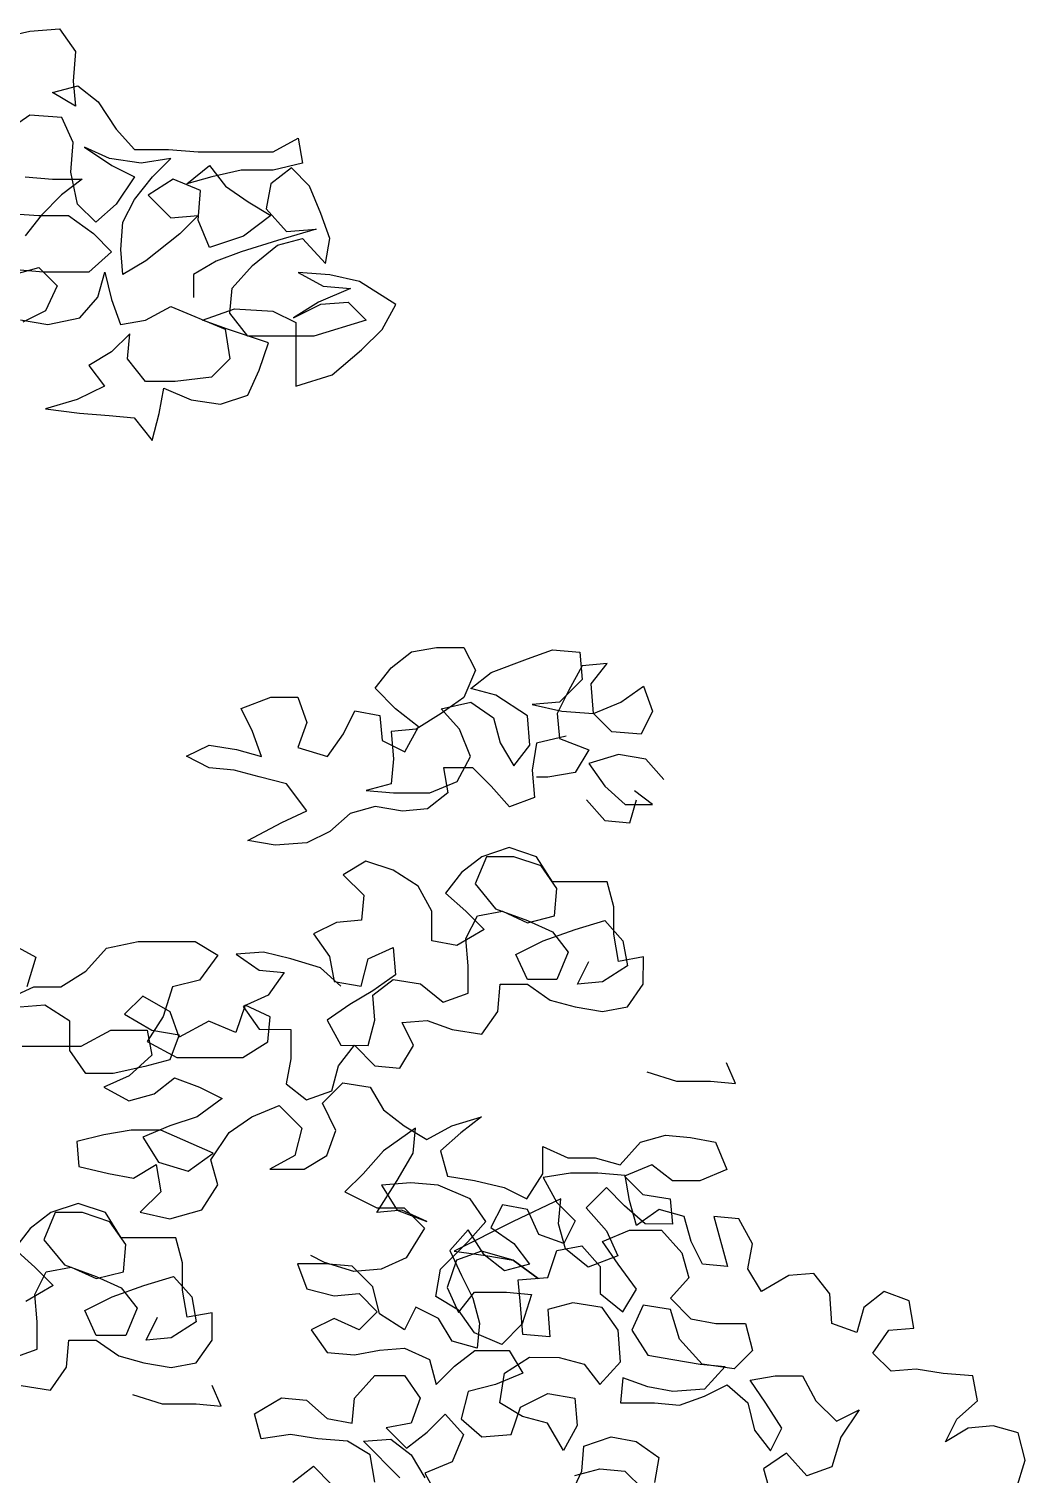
# Model space of a CAD drawing. Header units: millimetres. Extents: x -2.61 to 2.71, y 0 to 8.31.
# Drawn here: x 1.491 to 2.619, y 6.197 to 7.833 of the extents above; entities that cross this region are included whole.
import ezdxf

# ---------------------------------------------------------------- set-up
doc = ezdxf.new("R2010")
doc.units = ezdxf.units.MM
doc.header["$LTSCALE"] = 5

msp = doc.modelspace()

# ---------------------------------------------------------------- linework, layer by layer
for points in [[(1.4592, 7.8224), (1.4927, 7.8301), (1.5261, 7.8326), (1.5441, 7.8069), (1.5415, 7.7734), (1.5441, 7.7451), (1.5183, 7.7606), (1.5467, 7.7683), (1.5698, 7.7502), (1.5904, 7.7193), (1.611, 7.6961), (1.6496, 7.6961), (1.683, 7.6935), (1.768, 7.6934), (1.7963, 7.7088), (1.8014, 7.6805), (1.768, 7.6728), (1.7319, 7.6728), (1.6984, 7.6651), (1.6701, 7.6574), (1.6959, 7.678), (1.7139, 7.6548), (1.7396, 7.6368), (1.7653, 7.6213), (1.7344, 7.5982), (1.6958, 7.5853), (1.683, 7.6162), (1.6856, 7.6497), (1.6547, 7.6626), (1.6264, 7.6446), (1.6521, 7.6189), (1.683, 7.6214), (1.6624, 7.6008), (1.6237, 7.57), (1.598, 7.5545), (1.5954, 7.5829), (1.598, 7.6138), (1.6109, 7.6395), (1.6315, 7.6652), (1.6521, 7.6858), (1.6187, 7.6807), (1.5826, 7.6858), (1.5543, 7.6987), (1.5852, 7.6781), (1.6109, 7.6652), (1.5903, 7.6344), (1.5671, 7.6138), (1.5465, 7.6344), (1.5389, 7.6704), (1.5415, 7.7039), (1.5286, 7.7322), (1.4926, 7.7348), (1.4591, 7.7117)], [(1.4821, 7.5032), (1.513, 7.498), (1.549, 7.5057), (1.5696, 7.5288), (1.5774, 7.5571), (1.5851, 7.5262), (1.5953, 7.4979), (1.6236, 7.503), (1.652, 7.5185), (1.7137, 7.4927), (1.7189, 7.4592), (1.6982, 7.4386), (1.6571, 7.4335), (1.6236, 7.4335), (1.603, 7.4593), (1.6056, 7.4876), (1.585, 7.467), (1.5592, 7.4516), (1.5772, 7.4284), (1.5463, 7.413), (1.5103, 7.4027), (1.5489, 7.3976), (1.5824, 7.395), (1.6107, 7.3924), (1.6312, 7.3666), (1.639, 7.3975), (1.6442, 7.4258), (1.6751, 7.4129), (1.7085, 7.4077), (1.7394, 7.418), (1.7523, 7.4463), (1.7626, 7.4772), (1.7163, 7.4927), (1.688, 7.503), (1.7241, 7.5158), (1.7678, 7.5132), (1.7935, 7.5003), (1.7935, 7.4282), (1.8347, 7.4411), (1.8682, 7.4693), (1.8914, 7.4925), (1.9068, 7.5208), (1.8657, 7.5466), (1.8322, 7.5543), (1.7962, 7.5569), (1.8245, 7.5415), (1.8554, 7.5389), (1.8193, 7.5235), (1.791, 7.5055), (1.8219, 7.5209), (1.8528, 7.5234), (1.8733, 7.5028), (1.8141, 7.4848), (1.7395, 7.4849), (1.7189, 7.5107), (1.7215, 7.539), (1.7447, 7.5647), (1.773, 7.5878), (1.8014, 7.5955), (1.8271, 7.5672), (1.8322, 7.5955), (1.822, 7.6238), (1.8091, 7.6547), (1.7886, 7.6754), (1.7654, 7.6574), (1.7602, 7.629), (1.7833, 7.6033), (1.8168, 7.6058), (1.773, 7.593), (1.7318, 7.5802), (1.7035, 7.5699), (1.6778, 7.5545), (1.6777, 7.5287)], [(1.4874, 7.6653), (1.5183, 7.6627), (1.5517, 7.6627), (1.5285, 7.6447), (1.5053, 7.6216), (1.4873, 7.5984)], [(1.4642, 7.6242), (1.5028, 7.6216), (1.5362, 7.6215), (1.5645, 7.6009), (1.5851, 7.5803), (1.5593, 7.5572), (1.5079, 7.5572), (1.477, 7.5598)], [(1.4744, 7.5547), (1.5027, 7.5624), (1.5233, 7.5417), (1.5104, 7.5134), (1.4846, 7.5006)], [(2.0998, 7.032), (2.0663, 7.0243), (2.0611, 6.9935), (2.0637, 6.9626), (2.0354, 6.9523), (2.0148, 6.9755), (1.9942, 6.9961), (1.9607, 6.9961), (1.9659, 6.9678), (1.9427, 6.9498), (1.9144, 6.9473), (1.8835, 6.9524), (1.8552, 6.9447), (1.832, 6.9242), (1.8062, 6.9113), (1.7702, 6.9088), (1.7393, 6.9139), (1.7779, 6.9345), (1.8062, 6.9474), (1.7831, 6.9783), (1.7522, 6.986), (1.7239, 6.9938), (1.6956, 6.9964), (1.6699, 7.0093), (1.6956, 7.0221), (1.7265, 7.0169), (1.7548, 7.0092), (1.7445, 7.0375), (1.7317, 7.0633), (1.7652, 7.0761), (1.7961, 7.0761), (1.8063, 7.0477), (1.796, 7.0194), (1.8295, 7.0091), (1.8475, 7.0348), (1.8604, 7.0606), (1.8887, 7.0554), (1.8913, 7.0271), (1.917, 7.0142), (1.9325, 7.0425), (1.9067, 7.0631), (1.8836, 7.0863), (1.9016, 7.1094), (1.9248, 7.1274), (1.9531, 7.1326), (1.984, 7.1325), (1.9969, 7.1068), (1.984, 7.0759), (1.9582, 7.0579), (1.9299, 7.0399), (1.9016, 7.0374), (1.9041, 7.0065), (1.9015, 6.9782), (1.8732, 6.9705), (1.9041, 6.9679), (1.9453, 6.9678), (1.9762, 6.9807), (1.9916, 7.009), (1.9788, 7.0399), (1.9582, 7.0631), (1.9917, 7.0707), (2.0174, 7.0527), (2.0251, 7.0244), (2.0405, 6.9986), (2.0586, 7.0218), (2.056, 7.0552), (2.02, 7.0784), (1.9917, 7.0862), (2.0149, 7.1042), (2.0561, 7.1196), (2.0844, 7.1299), (2.1153, 7.1273), (2.1179, 7.0964), (2.0921, 7.0707), (2.0612, 7.0681), (2.0947, 7.0604), (2.1307, 7.0577), (2.1616, 7.0706), (2.1874, 7.0886), (2.1976, 7.0603), (2.1847, 7.0345), (2.1513, 7.0371), (2.1307, 7.0577), (2.1282, 7.0912), (2.1462, 7.1144), (2.1179, 7.1118), (2.1024, 7.0835), (2.0895, 7.0578), (2.0921, 7.0295), (2.1255, 7.0166), (2.11, 6.9908), (2.0791, 6.9857), (2.0663, 6.9857)], [(2.2104, 6.983), (2.1899, 7.0062), (2.159, 7.0114), (2.1255, 7.0011), (2.1435, 6.9754), (2.1666, 6.9547), (2.1975, 6.9547), (2.177, 6.9702)], [(2.1229, 6.9599), (2.1435, 6.9367), (2.1718, 6.9341), (2.1795, 6.9599)], [(1.8447, 6.7491), (1.8215, 6.7697), (1.7881, 6.78), (1.7572, 6.7878), (1.7263, 6.7853), (1.752, 6.7672), (1.7803, 6.7646), (1.7623, 6.7389), (1.734, 6.726), (1.752, 6.7003), (1.788, 6.7002), (1.788, 6.6668), (1.7828, 6.6385), (1.8059, 6.6204), (1.8343, 6.6307), (1.842, 6.659), (1.8601, 6.6822), (1.8832, 6.659), (1.9115, 6.6564), (1.927, 6.6821), (1.9141, 6.7079), (1.9425, 6.7104), (1.9708, 6.7001), (2.0042, 6.6949), (2.0223, 6.7206), (2.0249, 6.7515), (2.0558, 6.7515), (2.0815, 6.7334), (2.1098, 6.7257), (2.1407, 6.7205), (2.169, 6.7256), (2.187, 6.7514), (2.1871, 6.7823), (2.1588, 6.7771), (2.1536, 6.808), (2.1537, 6.8389), (2.146, 6.8672), (2.0842, 6.8673), (2.0662, 6.8956), (2.0353, 6.906), (2.0044, 6.8957), (1.9812, 6.8777), (1.9632, 6.8545), (1.9863, 6.8339), (2.0069, 6.8133), (1.976, 6.7953), (1.9477, 6.8005), (1.9477, 6.834), (1.9323, 6.8623), (1.904, 6.8803), (1.8731, 6.8907), (1.8474, 6.8752), (1.8705, 6.852), (1.8679, 6.8237), (1.8396, 6.8212), (1.8138, 6.8083), (1.8318, 6.7826), (1.837, 6.7543), (1.8678, 6.7491), (1.8756, 6.78), (1.9039, 6.7928), (1.9065, 6.7619), (1.8807, 6.7439), (1.855, 6.7285), (1.8292, 6.7105), (1.8446, 6.6822), (1.8755, 6.6821), (1.8833, 6.7105), (1.8807, 6.7388), (1.9039, 6.7568), (1.9348, 6.7516), (1.9605, 6.731), (1.9888, 6.7412), (1.9889, 6.7721), (1.9863, 6.803), (1.9992, 6.8288), (2.0275, 6.8339), (2.0558, 6.821), (2.0867, 6.8287), (2.0893, 6.8596), (2.0713, 6.8853), (2.0405, 6.8957), (2.0096, 6.8957), (1.9967, 6.8648), (2.0198, 6.8365), (2.0558, 6.8236), (2.0841, 6.8107), (2.1021, 6.7875), (2.0892, 6.7566), (2.0558, 6.7566), (2.0429, 6.785), (2.0738, 6.8004), (2.1099, 6.8132), (2.1434, 6.8235), (2.1639, 6.8003), (2.169, 6.772), (2.1407, 6.754), (2.1124, 6.7514), (2.1253, 6.7772)], [(1.4634, 6.7329), (1.4969, 6.7483), (1.5277, 6.7483), (1.5561, 6.7663), (1.5793, 6.792), (1.6153, 6.7997), (1.6797, 6.7996), (1.7054, 6.7842), (1.6848, 6.7559), (1.6539, 6.7482), (1.6435, 6.7147), (1.6255, 6.6864), (1.659, 6.6684), (1.7336, 6.6683), (1.7619, 6.6863), (1.7645, 6.7146), (1.7362, 6.7275), (1.7259, 6.6966), (1.695, 6.7095), (1.6615, 6.6915), (1.6513, 6.7199), (1.6204, 6.7379), (1.5998, 6.7173), (1.6307, 6.6993), (1.6615, 6.6941), (1.6512, 6.6658), (1.6229, 6.6581), (1.5869, 6.6504), (1.556, 6.6504), (1.538, 6.6762), (1.538, 6.7097), (1.5097, 6.7277), (1.4814, 6.7252)], [(1.4712, 6.7973), (1.4995, 6.7818), (1.4891, 6.7483)], [(1.4839, 6.6814), (1.5508, 6.6813), (1.5843, 6.6993), (1.6255, 6.6993), (1.6306, 6.671), (1.6049, 6.6478), (1.5765, 6.635), (1.6048, 6.6195), (1.6332, 6.6272), (1.6564, 6.6452), (1.6847, 6.6349), (1.7104, 6.622), (1.6821, 6.6014), (1.6512, 6.5912), (1.6203, 6.5783), (1.6383, 6.55), (1.6717, 6.5397), (1.7, 6.5602), (1.6409, 6.586), (1.6074, 6.586), (1.5765, 6.5809), (1.5456, 6.5732), (1.5481, 6.5449), (1.5816, 6.5372), (1.6099, 6.532), (1.6357, 6.5474), (1.6408, 6.5165), (1.6176, 6.4934), (1.6511, 6.4856), (1.6871, 6.4959), (1.7052, 6.5242), (1.6975, 6.5525), (1.7181, 6.5834), (1.7438, 6.6014), (1.7747, 6.6142), (1.8005, 6.5884), (1.7927, 6.5576), (1.7644, 6.5421), (1.803, 6.5421), (1.8287, 6.5575), (1.8391, 6.5858), (1.8237, 6.6167), (1.8468, 6.6399), (1.8777, 6.6347), (1.8931, 6.609), (1.9163, 6.5909), (1.942, 6.5754), (1.9704, 6.5909), (2.0038, 6.6011), (1.9806, 6.5831), (1.9575, 6.5626), (1.9652, 6.5342), (1.996, 6.5291), (2.0295, 6.5213), (2.0552, 6.5084), (2.0733, 6.5367), (2.0733, 6.5676), (2.1016, 6.5547), (2.1325, 6.5547), (2.1608, 6.5469), (2.184, 6.5726), (2.2123, 6.5803), (2.2406, 6.5777), (2.2689, 6.5726), (2.2818, 6.5417), (2.2509, 6.5288), (2.22, 6.5289), (2.1968, 6.5469), (2.1659, 6.5341), (2.1865, 6.5134), (2.2174, 6.5083), (2.22, 6.4799), (2.1891, 6.48), (2.1659, 6.5006), (2.1453, 6.5212), (2.1222, 6.4981), (2.1453, 6.4723), (2.1581, 6.444), (2.1247, 6.4311), (2.0989, 6.4517), (2.0912, 6.4801), (2.0938, 6.5084), (2.0398, 6.4827), (1.9728, 6.4493), (2.0088, 6.4441), (2.0397, 6.4389), (2.068, 6.4183), (2.0397, 6.4389), (2.0037, 6.4493), (1.9754, 6.439), (1.965, 6.4081), (1.9779, 6.3798), (1.9959, 6.4029), (2.032, 6.4029), (2.0603, 6.4003), (2.05, 6.3668), (2.0268, 6.3437), (1.9959, 6.3566), (1.9779, 6.3823), (1.9522, 6.3978), (1.9573, 6.4287), (1.9883, 6.4596), (2.0089, 6.4827), (1.9909, 6.5085), (1.9549, 6.5239), (1.924, 6.5266), (1.8905, 6.524), (1.9085, 6.4957), (1.9419, 6.4828), (1.9136, 6.4957), (1.8853, 6.4931), (1.9085, 6.5291), (1.9266, 6.56), (1.9292, 6.5883), (1.8931, 6.5626), (1.8699, 6.5369), (1.8493, 6.5163), (1.8853, 6.4983), (1.9162, 6.4982), (1.9394, 6.4751), (1.9187, 6.4416), (1.8904, 6.4288), (1.8595, 6.4262), (1.8261, 6.4365), (1.8106, 6.4443)], [(2.1912, 6.652), (2.2247, 6.6417), (2.2633, 6.6416), (2.2916, 6.639), (2.2813, 6.6622)], [(2.609, 6.1793), (2.6193, 6.2127), (2.6116, 6.2436), (2.5833, 6.2514), (2.555, 6.2488), (2.5292, 6.2334), (2.5421, 6.2591), (2.5653, 6.2797), (2.5602, 6.308), (2.5267, 6.3106), (2.4958, 6.3158), (2.4675, 6.3133), (2.4469, 6.3339), (2.465, 6.3596), (2.4933, 6.3621), (2.4882, 6.393), (2.4599, 6.4034), (2.4367, 6.3854), (2.4289, 6.3571), (2.4006, 6.3674), (2.3981, 6.4008), (2.3801, 6.424), (2.3518, 6.4215), (2.3209, 6.4035), (2.3054, 6.4292), (2.3106, 6.4576), (2.2952, 6.4859), (2.2669, 6.4885), (2.2823, 6.4318), (2.254, 6.4344), (2.2411, 6.4602), (2.2334, 6.4885), (2.2051, 6.4963), (2.1793, 6.4783), (2.1716, 6.5066), (2.1665, 6.5349), (2.1356, 6.5375), (2.1047, 6.5375), (2.0738, 6.5324), (2.0893, 6.5041), (2.1098, 6.4835), (2.0969, 6.4577), (2.0686, 6.4681), (2.0558, 6.4964), (2.0275, 6.5016), (2.0146, 6.4758), (2.0403, 6.4578), (2.0583, 6.4346), (2.03, 6.4269), (2.0068, 6.445), (1.9888, 6.4733), (1.9682, 6.4501), (1.9811, 6.4218), (1.9939, 6.3961), (2.0016, 6.3677), (1.999, 6.3394), (1.9707, 6.3472), (1.9553, 6.3729), (1.9296, 6.3858), (1.9167, 6.3601), (1.8884, 6.3781), (1.8807, 6.409), (1.8575, 6.4322), (1.8266, 6.4348), (1.7957, 6.4349), (1.806, 6.4065), (1.8369, 6.3988), (1.8652, 6.4013), (1.8858, 6.3807), (1.8652, 6.3601), (1.8369, 6.373), (1.8111, 6.3602), (1.8291, 6.3344), (1.86, 6.3318), (1.8883, 6.337), (1.9166, 6.3395), (1.9449, 6.3266), (1.9526, 6.2983), (1.9733, 6.3189), (1.9964, 6.3369), (2.0351, 6.3368), (2.0505, 6.3111), (2.0196, 6.2982), (1.9887, 6.2905), (1.9809, 6.2596), (2.0041, 6.239), (2.0375, 6.2416), (2.0479, 6.2725), (2.0788, 6.2879), (2.1097, 6.2827), (2.1122, 6.2518), (2.0967, 6.2235), (2.0787, 6.2544), (2.0504, 6.2622), (2.0247, 6.2776), (2.0299, 6.3111), (2.0582, 6.3291), (2.0917, 6.329), (2.12, 6.3213), (2.138, 6.2981), (2.1612, 6.3238), (2.1586, 6.3599), (2.1406, 6.3856), (2.1072, 6.3908), (2.0789, 6.3831), (2.0814, 6.3522), (2.0505, 6.3548), (2.048, 6.3883), (2.0454, 6.4166), (2.0789, 6.4192), (2.0892, 6.45), (2.1175, 6.4552), (2.1381, 6.432), (2.1381, 6.4011), (2.1638, 6.3805), (2.1793, 6.4062), (2.1587, 6.4345), (2.1407, 6.4603), (2.1716, 6.4731), (2.2077, 6.4731), (2.2308, 6.4473), (2.2385, 6.419), (2.2179, 6.3959), (2.241, 6.3727), (2.2693, 6.3675), (2.3028, 6.3675), (2.3105, 6.3366), (2.2899, 6.316), (2.2538, 6.3212), (2.2281, 6.3495), (2.2179, 6.383), (2.187, 6.3882), (2.1741, 6.3599), (2.1921, 6.3315), (2.2204, 6.3264), (2.2513, 6.3212), (2.2796, 6.3186), (2.2564, 6.2929), (2.2204, 6.2903), (2.192, 6.2955), (2.1637, 6.3058), (2.1611, 6.2775), (2.1997, 6.2775), (2.2281, 6.2749), (2.2564, 6.2851), (2.2821, 6.298), (2.3053, 6.2774), (2.313, 6.2465), (2.331, 6.2233), (2.3439, 6.249), (2.3259, 6.2773), (2.3079, 6.3031), (2.3362, 6.3082), (2.3671, 6.3082), (2.3825, 6.2799), (2.4057, 6.2567), (2.4314, 6.2695), (2.4108, 6.2387), (2.4005, 6.2052), (2.3721, 6.1949), (2.349, 6.2207), (2.3232, 6.2027), (2.3309, 6.1744)], [(1.4826, 6.2972), (1.5161, 6.292), (1.5341, 6.3178), (1.5367, 6.3486), (1.5676, 6.3486), (1.5934, 6.3306), (1.6217, 6.3228), (1.6525, 6.3176), (1.6809, 6.3228), (1.6989, 6.3485), (1.6989, 6.3794), (1.6706, 6.3743), (1.6655, 6.4052), (1.6655, 6.436), (1.6578, 6.4644), (1.596, 6.4644), (1.5781, 6.4928), (1.5472, 6.5031), (1.5163, 6.4928), (1.4931, 6.4748), (1.475, 6.4517), (1.4982, 6.431), (1.5188, 6.4104), (1.4879, 6.3924)], [(1.4724, 6.3281), (1.5007, 6.3384), (1.5007, 6.3693), (1.4982, 6.4002), (1.5111, 6.4259), (1.5394, 6.431), (1.5677, 6.4181), (1.5986, 6.4258), (1.6012, 6.4567), (1.5832, 6.4825), (1.5523, 6.4928), (1.5214, 6.4928), (1.5085, 6.4619), (1.5317, 6.4336), (1.5677, 6.4207), (1.596, 6.4078), (1.614, 6.3846), (1.6011, 6.3537), (1.5676, 6.3538), (1.5548, 6.3821), (1.5857, 6.3975), (1.6217, 6.4103), (1.6552, 6.4206), (1.6758, 6.3974), (1.6809, 6.3691), (1.6526, 6.3511), (1.6243, 6.3486), (1.6372, 6.3743)], [(1.883, 6.1877), (1.8779, 6.2185), (1.8522, 6.234), (1.8187, 6.2366), (1.7878, 6.2418), (1.7544, 6.2367), (1.7467, 6.265), (1.7776, 6.283), (1.8059, 6.2804), (1.829, 6.2598), (1.8574, 6.2546), (1.86, 6.2829), (1.8832, 6.3086), (1.9166, 6.3086), (1.9346, 6.2829), (1.9243, 6.2545), (1.896, 6.2494), (1.9191, 6.2262), (1.9423, 6.2442), (1.9629, 6.2648), (1.9835, 6.2416), (1.9706, 6.2107), (1.9397, 6.1979), (1.9551, 6.1696)], [(1.6088, 6.2868), (1.6422, 6.2765), (1.6808, 6.2764), (1.7091, 6.2738), (1.6989, 6.297)], [(1.9114, 6.1928), (1.8702, 6.234), (1.9011, 6.2365), (1.9243, 6.2185), (1.9397, 6.1927)], [(2.1044, 6.172), (2.1173, 6.2003), (2.1199, 6.2286), (2.1508, 6.2389), (2.1791, 6.2337), (2.2048, 6.2157), (2.1997, 6.1874)], [(1.7904, 6.1877), (1.8136, 6.2057), (1.8341, 6.1851)], [(2.1096, 6.1952), (2.1379, 6.2029), (2.1662, 6.2003), (2.1868, 6.1797)]]:
    msp.add_lwpolyline(points)

doc.saveas('drawing.dxf')
